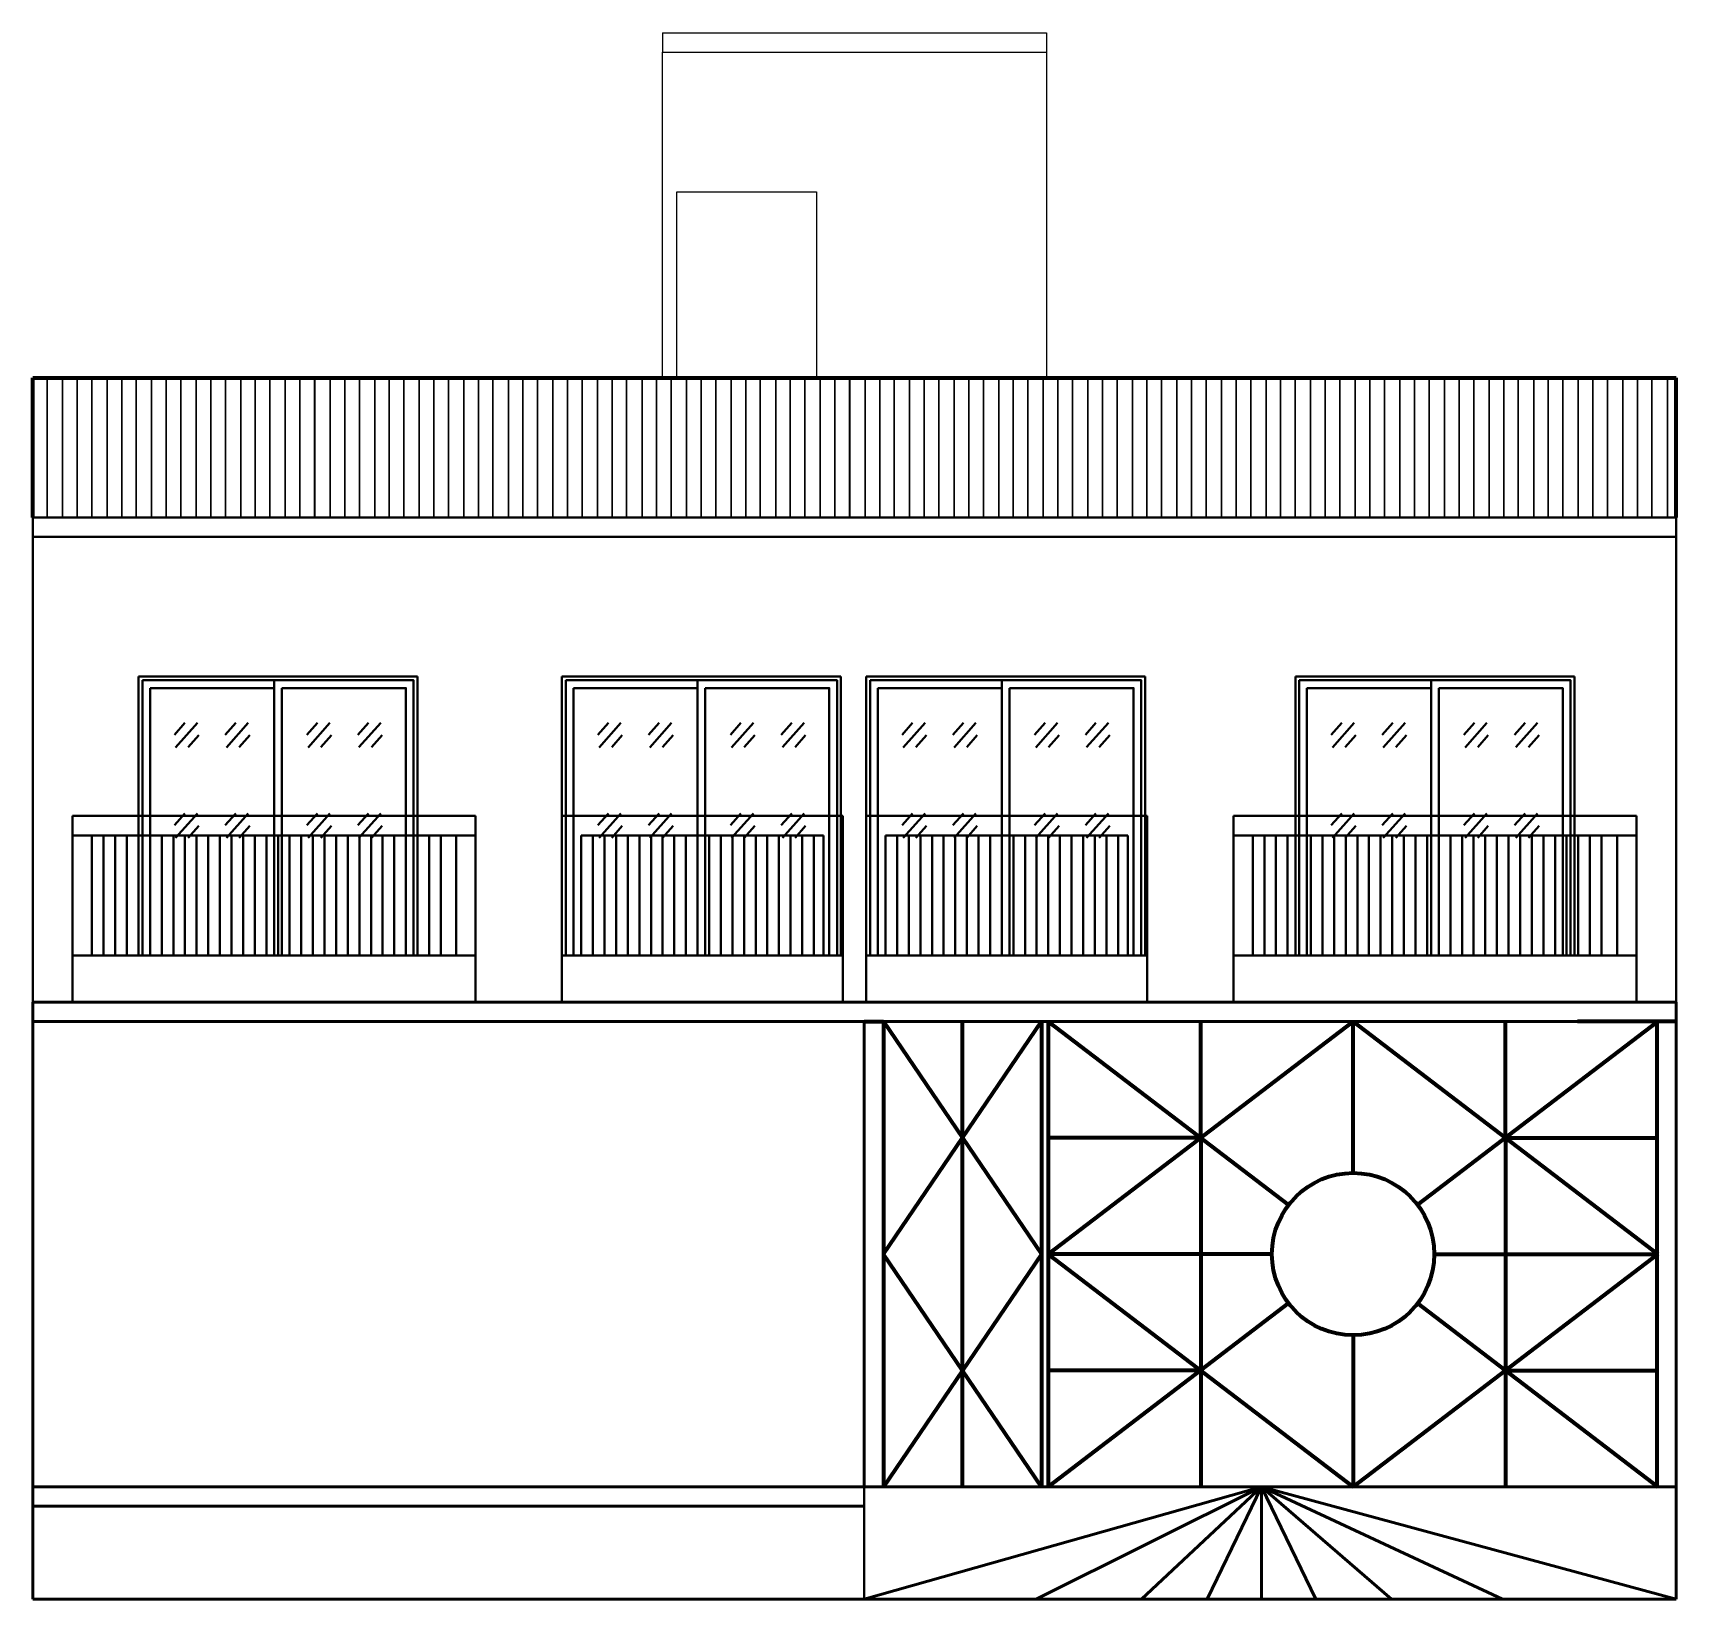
# Model space of a CAD drawing. Header units: inches. Extents: x -6918 to 21732, y -6368 to 1797.
# Drawn here: x 11921.8 to 12345.8, y 1393 to 1797 of the extents above; entities that cross this region are included whole.
import ezdxf

# ---------------------------------------------------------------- set-up
doc = ezdxf.new("R2010")
doc.units = ezdxf.units.IN
doc.header["$MEASUREMENT"] = 0
doc.layers.add('LINE', color=250, linetype='Continuous', lineweight=15)
doc.layers.add('Raling', color=1, linetype='Continuous', lineweight=15)

msp = doc.modelspace()

# ---------------------------------------------------------------- linework, layer by layer
at = {"layer": 'LINE', "linetype": 'ByBlock', "lineweight": 25}
for p, q in [((12084.35, 1796.98), (12183.35, 1796.98)), ((12084.35, 1796.98), (12084.35, 1791.98)), ((12183.35, 1796.98), (12183.35, 1791.98)), ((12084.35, 1707.98), (12084.35, 1791.98)), ((12084.35, 1791.98), (12183.35, 1791.98)), ((12183.35, 1791.98), (12183.35, 1707.98))]:
    msp.add_line(p, q, dxfattribs=at)
msp.add_lwpolyline([(12088.01, 1755.98), (12124.01, 1755.98), (12124.01, 1707.98), (12088.01, 1707.98)], close=True, dxfattribs=at)
at = {"layer": 'Raling', "color": 18, "lineweight": 70, "true_color": 0x000000}
for p, q in [((11921.85, 1671.98), (11921.85, 1707.98)), ((11921.85, 1707.98), (12345.85, 1707.98)), ((12345.85, 1671.98), (12345.85, 1707.98))]:
    msp.add_line(p, q, dxfattribs=at)
at = {"layer": 'Raling', "color": 18, "lineweight": 30, "true_color": 0x000000}
for p, q in [((11925.54, 1707.98), (11925.54, 1671.98)), ((11929.51, 1707.98), (11929.51, 1671.98)), ((11933.27, 1707.98), (11933.27, 1671.98)), ((11937.04, 1707.98), (11937.04, 1671.98)), ((11937.04, 1707.98), (11937.04, 1671.98)), ((11941, 1707.98), (11941, 1671.98)), ((11944.77, 1707.98), (11944.77, 1671.98)), ((11948.53, 1707.98), (11948.53, 1671.98)), ((11948.53, 1707.98), (11948.53, 1671.98)), ((11952.5, 1707.98), (11952.5, 1671.98)), ((11956.26, 1707.98), (11956.26, 1671.98)), ((11960.03, 1707.98), (11960.03, 1671.98)), ((11960.03, 1707.98), (11960.03, 1671.98)), ((11963.99, 1707.98), (11963.99, 1671.98)), ((11967.76, 1707.98), (11967.76, 1671.98)), ((11971.52, 1707.98), (11971.52, 1671.98)), ((11971.52, 1707.98), (11971.52, 1671.98)), ((11975.49, 1707.98), (11975.49, 1671.98)), ((11979.25, 1707.98), (11979.25, 1671.98)), ((11983.02, 1707.98), (11983.02, 1671.98)), ((11983.02, 1707.98), (11983.02, 1671.98)), ((11986.98, 1707.98), (11986.98, 1671.98)), ((11990.75, 1707.98), (11990.75, 1671.98)), ((11994.52, 1707.98), (11994.52, 1671.98)), ((11994.59, 1707.98), (11994.59, 1671.98)), ((11998.56, 1707.98), (11998.56, 1671.98)), ((12002.32, 1707.98), (12002.32, 1671.98)), ((12006.09, 1707.98), (12006.09, 1671.98)), ((12006.09, 1707.98), (12006.09, 1671.98)), ((12010.05, 1707.98), (12010.05, 1671.98)), ((12013.82, 1707.98), (12013.82, 1671.98)), ((12017.58, 1707.98), (12017.58, 1671.98)), ((12017.58, 1707.98), (12017.58, 1671.98)), ((12021.55, 1707.98), (12021.55, 1671.98)), ((12025.31, 1707.98), (12025.31, 1671.98)), ((12029.08, 1707.98), (12029.08, 1671.98)), ((12029.08, 1707.98), (12029.08, 1671.98)), ((12033.04, 1707.98), (12033.04, 1671.98)), ((12036.81, 1707.98), (12036.81, 1671.98)), ((12040.57, 1707.98), (12040.57, 1671.98)), ((12040.57, 1707.98), (12040.57, 1671.98)), ((12044.54, 1707.98), (12044.54, 1671.98)), ((12048.3, 1707.98), (12048.3, 1671.98)), ((12052.07, 1707.98), (12052.07, 1671.98)), ((12052.07, 1707.98), (12052.07, 1671.98)), ((12056.03, 1707.98), (12056.03, 1671.98)), ((12059.8, 1707.98), (12059.8, 1671.98)), ((12063.57, 1707.98), (12063.57, 1671.98)), ((12063.57, 1707.98), (12063.57, 1671.98)), ((12067.53, 1707.98), (12067.53, 1671.98)), ((12071.3, 1707.98), (12071.3, 1671.98)), ((12075.06, 1707.98), (12075.06, 1671.98)), ((12075.06, 1707.98), (12075.06, 1671.98)), ((12079.03, 1707.98), (12079.03, 1671.98)), ((12082.79, 1707.98), (12082.79, 1671.98)), ((12086.56, 1707.98), (12086.56, 1671.98)), ((12086.56, 1707.98), (12086.56, 1671.98)), ((12090.52, 1707.98), (12090.52, 1671.98)), ((12094.29, 1707.98), (12094.29, 1671.98)), ((12098.05, 1707.98), (12098.05, 1671.98)), ((12098.05, 1707.98), (12098.05, 1671.98)), ((12102.02, 1707.98), (12102.02, 1671.98)), ((12105.78, 1707.98), (12105.78, 1671.98)), ((12109.55, 1707.98), (12109.55, 1671.98)), ((12109.55, 1707.98), (12109.55, 1671.98)), ((12113.51, 1707.98), (12113.51, 1671.98)), ((12117.28, 1707.98), (12117.28, 1671.98)), ((12121.05, 1707.98), (12121.05, 1671.98)), ((12121.05, 1707.98), (12121.05, 1671.98)), ((12125.01, 1707.98), (12125.01, 1671.98)), ((12128.78, 1707.98), (12128.78, 1671.98)), ((12132.54, 1707.98), (12132.54, 1671.98)), ((12132.62, 1707.98), (12132.62, 1671.98)), ((12136.58, 1707.98), (12136.58, 1671.98)), ((12140.35, 1707.98), (12140.35, 1671.98)), ((12144.11, 1707.98), (12144.11, 1671.98)), ((12144.11, 1707.98), (12144.11, 1671.98)), ((12148.08, 1707.98), (12148.08, 1671.98)), ((12151.84, 1707.98), (12151.84, 1671.98)), ((12155.61, 1707.98), (12155.61, 1671.98)), ((12155.61, 1707.98), (12155.61, 1671.98)), ((12159.57, 1707.98), (12159.57, 1671.98)), ((12163.34, 1707.98), (12163.34, 1671.98)), ((12167.1, 1707.98), (12167.1, 1671.98)), ((12167.1, 1707.98), (12167.1, 1671.98)), ((12171.07, 1707.98), (12171.07, 1671.98)), ((12174.83, 1707.98), (12174.83, 1671.98)), ((12178.6, 1707.98), (12178.6, 1671.98)), ((12178.6, 1707.98), (12178.6, 1671.98)), ((12182.56, 1707.98), (12182.56, 1671.98)), ((12186.33, 1707.98), (12186.33, 1671.98)), ((12190.1, 1707.98), (12190.1, 1671.98)), ((12190.1, 1707.98), (12190.1, 1671.98)), ((12194.06, 1707.98), (12194.06, 1671.98)), ((12197.83, 1707.98), (12197.83, 1671.98)), ((12201.59, 1707.98), (12201.59, 1671.98)), ((12201.59, 1707.98), (12201.59, 1671.98)), ((12205.56, 1707.98), (12205.56, 1671.98)), ((12209.32, 1707.98), (12209.32, 1671.98)), ((12213.09, 1707.98), (12213.09, 1671.98)), ((12213.09, 1707.98), (12213.09, 1671.98)), ((12217.05, 1707.98), (12217.05, 1671.98)), ((12220.82, 1707.98), (12220.82, 1671.98)), ((12224.58, 1707.98), (12224.58, 1671.98)), ((12224.58, 1707.98), (12224.58, 1671.98)), ((12228.55, 1707.98), (12228.55, 1671.98)), ((12232.31, 1707.98), (12232.31, 1671.98)), ((12236.08, 1707.98), (12236.08, 1671.98)), ((12236.08, 1707.98), (12236.08, 1671.98)), ((12240.04, 1707.98), (12240.04, 1671.98)), ((12243.81, 1707.98), (12243.81, 1671.98)), ((12247.57, 1707.98), (12247.57, 1671.98)), ((12247.57, 1707.98), (12247.57, 1671.98)), ((12251.54, 1707.98), (12251.54, 1671.98)), ((12255.3, 1707.98), (12255.3, 1671.98)), ((12259.07, 1707.98), (12259.07, 1671.98)), ((12259.07, 1707.98), (12259.07, 1671.98)), ((12263.03, 1707.98), (12263.03, 1671.98)), ((12266.8, 1707.98), (12266.8, 1671.98)), ((12270.57, 1707.98), (12270.57, 1671.98)), ((12270.64, 1707.98), (12270.64, 1671.98)), ((12274.6, 1707.98), (12274.6, 1671.98)), ((12278.37, 1707.98), (12278.37, 1671.98)), ((12282.14, 1707.98), (12282.14, 1671.98)), ((12282.14, 1707.98), (12282.14, 1671.98)), ((12286.1, 1707.98), (12286.1, 1671.98)), ((12289.87, 1707.98), (12289.87, 1671.98)), ((12293.63, 1707.98), (12293.63, 1671.98)), ((12293.63, 1707.98), (12293.63, 1671.98)), ((12297.6, 1707.98), (12297.6, 1671.98)), ((12301.36, 1707.98), (12301.36, 1671.98)), ((12305.13, 1707.98), (12305.13, 1671.98)), ((12305.13, 1707.98), (12305.13, 1671.98)), ((12309.09, 1707.98), (12309.09, 1671.98)), ((12312.86, 1707.98), (12312.86, 1671.98)), ((12316.62, 1707.98), (12316.62, 1671.98)), ((12316.62, 1707.98), (12316.62, 1671.98)), ((12320.59, 1707.98), (12320.59, 1671.98)), ((12324.35, 1707.98), (12324.35, 1671.98)), ((12328.12, 1707.98), (12328.12, 1671.98)), ((12328.12, 1707.98), (12328.12, 1671.98)), ((12332.08, 1707.98), (12332.08, 1671.98)), ((12335.85, 1707.98), (12335.85, 1671.98)), ((12339.62, 1707.98), (12339.62, 1671.98)), ((12339.62, 1707.98), (12339.62, 1671.98)), ((12343.58, 1707.98), (12343.58, 1671.98))]:
    msp.add_line(p, q, dxfattribs=at)
at = {"layer": 'Raling', "color": 18, "lineweight": 40, "true_color": 0x000000}
for p, q in [((11921.85, 1671.98), (11921.85, 1666.98)), ((11921.85, 1666.98), (12345.85, 1666.98)), ((11949.1, 1558.98), (11949.1, 1630.98)), ((11949.1, 1630.98), (12021.1, 1630.98)), ((11984.1, 1629.98), (11984.1, 1627.98)), ((12021.1, 1630.98), (12021.1, 1558.98)), ((12058.35, 1558.98), (12058.35, 1630.98)), ((12058.35, 1630.98), (12130.35, 1630.98)), ((12093.35, 1629.98), (12093.35, 1627.98)), ((12130.35, 1630.98), (12130.35, 1558.98)), ((12136.85, 1558.98), (12136.85, 1630.98)), ((12136.85, 1630.98), (12208.85, 1630.98)), ((12171.85, 1629.98), (12171.85, 1627.98)), ((12208.85, 1630.98), (12208.85, 1558.98)), ((12247.6, 1558.98), (12247.6, 1630.98)), ((12247.6, 1630.98), (12319.6, 1630.98)), ((12282.6, 1629.98), (12282.6, 1627.98)), ((12319.6, 1630.98), (12319.6, 1558.98)), ((11961.1, 1619), (11958.37, 1615.94)), ((11964.31, 1619), (11958.68, 1612.69)), ((11964.69, 1615.8), (11961.95, 1612.74)), ((11974.21, 1619), (11971.48, 1615.94)), ((11977.42, 1619), (11971.79, 1612.69)), ((11977.79, 1615.8), (11975.06, 1612.74)), ((11995.3, 1619), (11992.57, 1615.94)), ((11998.51, 1619), (11992.88, 1612.69)), ((11998.89, 1615.8), (11996.16, 1612.74)), ((12008.41, 1619), (12005.68, 1615.94)), ((12011.62, 1619), (12005.99, 1612.7)), ((12011.99, 1615.8), (12009.26, 1612.74)), ((12070.35, 1619), (12067.62, 1615.94)), ((12073.56, 1619), (12067.93, 1612.69)), ((12073.94, 1615.8), (12071.2, 1612.74)), ((12083.46, 1619), (12080.73, 1615.94)), ((12086.67, 1619), (12081.04, 1612.69)), ((12087.04, 1615.8), (12084.31, 1612.74)), ((12104.55, 1619), (12101.82, 1615.94)), ((12107.76, 1619), (12102.13, 1612.69)), ((12108.14, 1615.8), (12105.41, 1612.74)), ((12117.66, 1619), (12114.93, 1615.94)), ((12120.87, 1619), (12115.24, 1612.7)), ((12121.24, 1615.8), (12118.51, 1612.74)), ((12148.85, 1619), (12146.12, 1615.94)), ((12152.06, 1619), (12146.43, 1612.69)), ((12152.44, 1615.8), (12149.7, 1612.74)), ((12161.96, 1619), (12159.23, 1615.94)), ((12165.17, 1619), (12159.54, 1612.69)), ((12165.54, 1615.8), (12162.81, 1612.74)), ((12183.05, 1619), (12180.32, 1615.94)), ((12186.26, 1619), (12180.63, 1612.69)), ((12186.64, 1615.8), (12183.91, 1612.74)), ((12196.16, 1619), (12193.43, 1615.94)), ((12199.37, 1619), (12193.74, 1612.7)), ((12199.74, 1615.8), (12197.01, 1612.74)), ((12259.6, 1619), (12256.87, 1615.94)), ((12262.81, 1619), (12257.18, 1612.69)), ((12263.19, 1615.8), (12260.45, 1612.74)), ((12272.71, 1619), (12269.98, 1615.94)), ((12275.92, 1619), (12270.29, 1612.69)), ((12276.29, 1615.8), (12273.56, 1612.74)), ((12293.8, 1619), (12291.07, 1615.94)), ((12297.01, 1619), (12291.38, 1612.69)), ((12297.39, 1615.8), (12294.66, 1612.74)), ((12306.91, 1619), (12304.18, 1615.94)), ((12310.12, 1619), (12304.49, 1612.7)), ((12310.49, 1615.8), (12307.76, 1612.74)), ((11932.1, 1546.98), (11932.1, 1594.98)), ((11932.1, 1594.98), (12036.1, 1594.98)), ((11961.1, 1595.64), (11958.37, 1592.58)), ((11964.31, 1595.63), (11958.68, 1589.33)), ((11974.21, 1595.64), (11971.48, 1592.58)), ((11977.42, 1595.63), (11971.79, 1589.33)), ((11995.3, 1595.64), (11992.57, 1592.58)), ((11998.51, 1595.63), (11992.88, 1589.33)), ((12008.41, 1595.64), (12005.68, 1592.58)), ((12011.62, 1595.63), (12005.99, 1589.33)), ((12036.1, 1594.98), (12036.1, 1546.98)), ((12058.35, 1546.98), (12058.35, 1594.98)), ((12058.35, 1594.98), (12130.85, 1594.98)), ((12070.35, 1595.64), (12067.62, 1592.58)), ((12073.56, 1595.63), (12067.93, 1589.33)), ((12083.46, 1595.64), (12080.73, 1592.58)), ((12086.67, 1595.63), (12081.04, 1589.33)), ((12104.55, 1595.64), (12101.82, 1592.58)), ((12107.76, 1595.63), (12102.13, 1589.33)), ((12117.66, 1595.64), (12114.93, 1592.58)), ((12120.87, 1595.63), (12115.24, 1589.33)), ((12130.85, 1594.98), (12130.85, 1546.98)), ((12136.85, 1546.98), (12136.85, 1594.98)), ((12136.85, 1594.98), (12209.35, 1594.98)), ((12148.85, 1595.64), (12146.12, 1592.58)), ((12152.06, 1595.63), (12146.43, 1589.33)), ((12161.96, 1595.64), (12159.23, 1592.58)), ((12165.17, 1595.63), (12159.54, 1589.33)), ((12183.05, 1595.64), (12180.32, 1592.58)), ((12186.26, 1595.63), (12180.63, 1589.33)), ((12196.16, 1595.64), (12193.43, 1592.58)), ((12199.37, 1595.63), (12193.74, 1589.33)), ((12209.35, 1594.98), (12209.35, 1546.98)), ((12231.6, 1546.98), (12231.6, 1594.98)), ((12231.6, 1594.98), (12335.6, 1594.98)), ((12231.6, 1546.98), (12231.6, 1594.98)), ((12231.6, 1594.98), (12335.6, 1594.98)), ((12259.6, 1595.64), (12256.87, 1592.58)), ((12262.81, 1595.63), (12257.18, 1589.33)), ((12272.71, 1595.64), (12269.98, 1592.58)), ((12275.92, 1595.63), (12270.29, 1589.33)), ((12293.8, 1595.64), (12291.07, 1592.58)), ((12297.01, 1595.63), (12291.38, 1589.33)), ((12306.91, 1595.64), (12304.18, 1592.58)), ((12310.12, 1595.63), (12304.49, 1589.33)), ((12335.6, 1594.98), (12335.6, 1546.98)), ((12335.6, 1594.98), (12335.6, 1546.98)), ((11964.69, 1592.44), (11961.95, 1589.38)), ((11977.79, 1592.44), (11975.06, 1589.38)), ((11998.89, 1592.44), (11996.16, 1589.38)), ((12011.99, 1592.44), (12009.26, 1589.38)), ((12073.94, 1592.44), (12071.2, 1589.38)), ((12087.04, 1592.44), (12084.31, 1589.38)), ((12108.14, 1592.44), (12105.41, 1589.38)), ((12121.24, 1592.44), (12118.51, 1589.38)), ((12152.44, 1592.44), (12149.7, 1589.38)), ((12165.54, 1592.44), (12162.81, 1589.38)), ((12186.64, 1592.44), (12183.91, 1589.38)), ((12199.74, 1592.44), (12197.01, 1589.38)), ((12263.19, 1592.44), (12260.45, 1589.38)), ((12276.29, 1592.44), (12273.56, 1589.38)), ((12297.39, 1592.44), (12294.66, 1589.38)), ((12310.49, 1592.44), (12307.76, 1589.38)), ((11932.1, 1589.98), (12036.1, 1589.98)), ((11937.1, 1558.98), (11937.1, 1589.98)), ((11940.1, 1558.98), (11940.1, 1589.98)), ((11943.1, 1558.98), (11943.1, 1589.98)), ((11946.1, 1558.98), (11946.1, 1589.98)), ((11949.1, 1558.98), (11949.1, 1589.98)), ((11952.1, 1558.98), (11952.1, 1589.98)), ((11955.1, 1558.98), (11955.1, 1589.98)), ((11958.1, 1558.98), (11958.1, 1589.98)), ((11958.1, 1558.98), (11958.1, 1589.98)), ((11961.1, 1558.98), (11961.1, 1589.98)), ((11964.1, 1558.98), (11964.1, 1589.98)), ((11967.1, 1558.98), (11967.1, 1589.98)), ((11970.1, 1558.98), (11970.1, 1589.98)), ((11973.1, 1558.98), (11973.1, 1589.98)), ((11976.1, 1558.98), (11976.1, 1589.98)), ((11976.1, 1558.98), (11976.1, 1589.98)), ((11979.1, 1558.98), (11979.1, 1589.98)), ((11982.1, 1558.98), (11982.1, 1589.98)), ((11985.1, 1558.98), (11985.1, 1589.98)), ((11988.1, 1558.98), (11988.1, 1589.98)), ((11991.1, 1558.98), (11991.1, 1589.98)), ((11994.1, 1558.98), (11994.1, 1589.98)), ((11994.1, 1558.98), (11994.1, 1589.98)), ((11997.1, 1558.98), (11997.1, 1589.98)), ((12000.1, 1558.98), (12000.1, 1589.98)), ((12003.1, 1558.98), (12003.1, 1589.98)), ((12006.1, 1558.98), (12006.1, 1589.98)), ((12009.1, 1558.98), (12009.1, 1589.98)), ((12012.1, 1558.98), (12012.1, 1589.98)), ((12012.1, 1558.98), (12012.1, 1589.98)), ((12015.1, 1558.98), (12015.1, 1589.98)), ((12018.1, 1558.98), (12018.1, 1589.98)), ((12021.1, 1558.98), (12021.1, 1589.98)), ((12024.1, 1558.98), (12024.1, 1589.98)), ((12027.1, 1558.98), (12027.1, 1589.98)), ((12031.1, 1589.98), (12031.1, 1558.98)), ((12063.35, 1558.98), (12063.35, 1589.98)), ((12063.35, 1589.98), (12125.85, 1589.98)), ((12066.35, 1558.98), (12066.35, 1589.98)), ((12069.35, 1558.98), (12069.35, 1589.98)), ((12072.35, 1558.98), (12072.35, 1589.98)), ((12075.35, 1558.98), (12075.35, 1589.98)), ((12078.35, 1558.98), (12078.35, 1589.98)), ((12081.35, 1558.98), (12081.35, 1589.98)), ((12084.35, 1558.98), (12084.35, 1589.98)), ((12087.35, 1558.98), (12087.35, 1589.98)), ((12087.35, 1558.98), (12087.35, 1589.98)), ((12090.35, 1558.98), (12090.35, 1589.98)), ((12093.35, 1558.98), (12093.35, 1589.98)), ((12096.35, 1558.98), (12096.35, 1589.98)), ((12099.35, 1558.98), (12099.35, 1589.98)), ((12102.35, 1558.98), (12102.35, 1589.98)), ((12105.35, 1558.98), (12105.35, 1589.98)), ((12108.35, 1558.98), (12108.35, 1589.98)), ((12108.35, 1558.98), (12108.35, 1589.98)), ((12111.35, 1558.98), (12111.35, 1589.98)), ((12114.35, 1558.98), (12114.35, 1589.98)), ((12117.35, 1558.98), (12117.35, 1589.98)), ((12120.35, 1558.98), (12120.35, 1589.98)), ((12123.35, 1558.98), (12123.35, 1589.98)), ((12125.85, 1589.98), (12125.85, 1558.98)), ((12141.85, 1558.98), (12141.85, 1589.98)), ((12141.85, 1589.98), (12204.35, 1589.98)), ((12144.85, 1558.98), (12144.85, 1589.98)), ((12147.85, 1558.98), (12147.85, 1589.98)), ((12150.85, 1558.98), (12150.85, 1589.98)), ((12153.85, 1558.98), (12153.85, 1589.98)), ((12156.85, 1558.98), (12156.85, 1589.98)), ((12159.85, 1558.98), (12159.85, 1589.98)), ((12162.85, 1558.98), (12162.85, 1589.98)), ((12165.85, 1558.98), (12165.85, 1589.98)), ((12165.85, 1558.98), (12165.85, 1589.98)), ((12168.85, 1558.98), (12168.85, 1589.98)), ((12171.85, 1558.98), (12171.85, 1589.98)), ((12174.85, 1558.98), (12174.85, 1589.98)), ((12177.85, 1558.98), (12177.85, 1589.98)), ((12180.85, 1558.98), (12180.85, 1589.98)), ((12183.85, 1558.98), (12183.85, 1589.98)), ((12186.85, 1558.98), (12186.85, 1589.98)), ((12186.85, 1558.98), (12186.85, 1589.98)), ((12189.85, 1558.98), (12189.85, 1589.98)), ((12192.85, 1558.98), (12192.85, 1589.98)), ((12195.85, 1558.98), (12195.85, 1589.98)), ((12198.85, 1558.98), (12198.85, 1589.98)), ((12201.85, 1558.98), (12201.85, 1589.98)), ((12204.35, 1589.98), (12204.35, 1558.98)), ((12231.6, 1589.98), (12335.6, 1589.98)), ((12236.6, 1558.98), (12236.6, 1589.98)), ((12239.6, 1558.98), (12239.6, 1589.98)), ((12242.6, 1558.98), (12242.6, 1589.98)), ((12245.6, 1558.98), (12245.6, 1589.98)), ((12248.6, 1558.98), (12248.6, 1589.98)), ((12251.6, 1558.98), (12251.6, 1589.98)), ((12254.6, 1558.98), (12254.6, 1589.98)), ((12257.6, 1558.98), (12257.6, 1589.98)), ((12257.6, 1558.98), (12257.6, 1589.98)), ((12260.6, 1558.98), (12260.6, 1589.98)), ((12263.6, 1558.98), (12263.6, 1589.98)), ((12266.6, 1558.98), (12266.6, 1589.98)), ((12269.6, 1558.98), (12269.6, 1589.98)), ((12272.6, 1558.98), (12272.6, 1589.98)), ((12275.6, 1558.98), (12275.6, 1589.98)), ((12275.6, 1558.98), (12275.6, 1589.98)), ((12278.6, 1558.98), (12278.6, 1589.98)), ((12281.6, 1558.98), (12281.6, 1589.98)), ((12284.6, 1558.98), (12284.6, 1589.98)), ((12287.6, 1558.98), (12287.6, 1589.98)), ((12290.6, 1558.98), (12290.6, 1589.98)), ((12293.6, 1558.98), (12293.6, 1589.98)), ((12293.6, 1558.98), (12293.6, 1589.98)), ((12296.6, 1558.98), (12296.6, 1589.98)), ((12299.6, 1558.98), (12299.6, 1589.98)), ((12302.6, 1558.98), (12302.6, 1589.98)), ((12305.6, 1558.98), (12305.6, 1589.98)), ((12308.6, 1558.98), (12308.6, 1589.98)), ((12311.6, 1558.98), (12311.6, 1589.98)), ((12311.6, 1558.98), (12311.6, 1589.98)), ((12314.6, 1558.98), (12314.6, 1589.98)), ((12317.6, 1558.98), (12317.6, 1589.98)), ((12320.6, 1558.98), (12320.6, 1589.98)), ((12323.6, 1558.98), (12323.6, 1589.98)), ((12326.6, 1558.98), (12326.6, 1589.98)), ((12330.6, 1589.98), (12330.6, 1558.98)), ((11932.1, 1546.98), (11932.1, 1558.98)), ((11932.1, 1558.98), (12036.1, 1558.98)), ((11949.1, 1558.98), (12021.1, 1558.98)), ((12058.35, 1546.98), (12058.35, 1558.98)), ((12058.35, 1558.98), (12130.85, 1558.98)), ((12058.35, 1558.98), (12130.35, 1558.98)), ((12136.85, 1546.98), (12136.85, 1558.98)), ((12136.85, 1558.98), (12209.35, 1558.98)), ((12136.85, 1558.98), (12208.85, 1558.98)), ((12231.6, 1546.98), (12231.6, 1558.98)), ((12231.6, 1558.98), (12335.6, 1558.98)), ((12247.6, 1558.98), (12319.6, 1558.98)), ((11932.1, 1546.98), (11980.1, 1546.98)), ((12136.35, 1421.98), (12136.35, 1392.98))]:
    msp.add_line(p, q, dxfattribs=at)
at = {"layer": 'Raling', "color": 18, "lineweight": 50, "true_color": 0x000000}
for p, q in [((11921.85, 1541.98), (11921.85, 1546.98)), ((12345.85, 1546.98), (11921.85, 1546.98)), ((12345.85, 1541.98), (12345.85, 1546.98)), ((12136.35, 1541.98), (12136.35, 1421.98)), ((11921.85, 1421.98), (11921.85, 1416.98)), ((12345.85, 1421.98), (12345.85, 1416.98)), ((12136.35, 1416.98), (11921.85, 1416.98)), ((11921.85, 1416.98), (11921.85, 1392.98)), ((12345.85, 1416.98), (12345.85, 1392.98)), ((12345.85, 1392.98), (11921.85, 1392.98))]:
    msp.add_line(p, q, dxfattribs=at)
at = {"layer": 'Raling', "color": 7, "lineweight": 70}
for p, q in [((12136.35, 1541.98), (12141.35, 1541.98)), ((12141.35, 1541.98), (12141.35, 1421.98)), ((12141.35, 1541.98), (12182.12, 1481.98)), ((12141.35, 1481.98), (12182.12, 1541.98)), ((12161.65, 1541.98), (12161.65, 1421.98)), ((12182.12, 1541.98), (12182.12, 1421.98)), ((12183.85, 1541.98), (12183.85, 1421.98)), ((12183.85, 1541.98), (12245.86, 1494.68)), ((12183.85, 1481.98), (12262.5, 1541.98)), ((12223.18, 1511.98), (12223.18, 1541.98)), ((12262.5, 1502.91), (12262.5, 1541.98)), ((12262.5, 1541.98), (12341.16, 1481.98)), ((12341.16, 1541.98), (12279.15, 1494.68)), ((12301.83, 1511.98), (12301.83, 1541.98)), ((12340.85, 1541.98), (12320.38, 1541.98)), ((12343.35, 1541.98), (12338.35, 1541.98)), ((12345.85, 1541.98), (12340.85, 1541.98)), ((12345.85, 1541.98), (12340.85, 1541.98)), ((12340.85, 1541.98), (12340.85, 1421.98)), ((12223.18, 1511.98), (12183.85, 1511.98)), ((12223.18, 1511.59), (12223.18, 1481.59)), ((12301.83, 1511.98), (12301.83, 1421.98)), ((12301.83, 1511.98), (12341.16, 1511.98)), ((12182.12, 1481.98), (12141.35, 1421.98)), ((12182.12, 1421.98), (12141.35, 1481.98)), ((12241.57, 1481.98), (12183.85, 1481.98)), ((12183.85, 1481.98), (12262.5, 1421.98)), ((12223.18, 1481.98), (12223.18, 1421.98)), ((12341.16, 1481.98), (12262.5, 1421.98)), ((12283.44, 1481.98), (12341.16, 1481.98)), ((12245.86, 1469.28), (12183.85, 1421.98)), ((12279.15, 1469.28), (12341.16, 1421.98)), ((12262.5, 1461.04), (12262.5, 1421.98)), ((12223.18, 1451.98), (12183.85, 1451.98)), ((12301.83, 1451.98), (12341.16, 1451.98))]:
    msp.add_line(p, q, dxfattribs=at)
at = {"layer": 'Raling', "color": 7, "lineweight": 50}
for p, q in [((12136.35, 1392.98), (12238.85, 1421.98)), ((12238.85, 1421.98), (12180.73, 1392.98)), ((12238.85, 1421.98), (12207.94, 1392.98)), ((12238.85, 1421.98), (12224.84, 1392.98)), ((12238.85, 1421.98), (12238.85, 1392.98)), ((12345.85, 1392.98), (12238.85, 1421.98)), ((12238.85, 1421.98), (12301.01, 1392.98)), ((12238.85, 1421.98), (12272.39, 1392.98)), ((12238.85, 1421.98), (12252.86, 1392.98))]:
    msp.add_line(p, q, dxfattribs=at)
at = {"layer": 'Raling', "color": 18, "lineweight": 40, "true_color": 0x000000}
for points in [[(11921.85, 1671.98), (12345.85, 1671.98), (12345.85, 1546.98), (11921.85, 1546.98)], [(11950.1, 1629.98), (12020.1, 1629.98), (12020.1, 1558.98), (11950.1, 1558.98)], [(12059.35, 1629.98), (12129.35, 1629.98), (12129.35, 1558.98), (12059.35, 1558.98)], [(12137.85, 1629.98), (12207.85, 1629.98), (12207.85, 1558.98), (12137.85, 1558.98)], [(12248.6, 1629.98), (12318.6, 1629.98), (12318.6, 1558.98), (12248.6, 1558.98)], [(11952.1, 1627.98), (11984.1, 1627.98), (11984.1, 1558.98), (11952.1, 1558.98)], [(11986.1, 1627.98), (12018.1, 1627.98), (12018.1, 1558.98), (11986.1, 1558.98)], [(12061.35, 1627.98), (12093.35, 1627.98), (12093.35, 1558.98), (12061.35, 1558.98)], [(12095.35, 1627.98), (12127.35, 1627.98), (12127.35, 1558.98), (12095.35, 1558.98)], [(12139.85, 1627.98), (12171.85, 1627.98), (12171.85, 1558.98), (12139.85, 1558.98)], [(12173.85, 1627.98), (12205.85, 1627.98), (12205.85, 1558.98), (12173.85, 1558.98)], [(12250.6, 1627.98), (12282.6, 1627.98), (12282.6, 1558.98), (12250.6, 1558.98)], [(12284.6, 1627.98), (12316.6, 1627.98), (12316.6, 1558.98), (12284.6, 1558.98)]]:
    msp.add_lwpolyline(points, close=True, dxfattribs=at)
at = {"layer": 'Raling', "color": 18, "lineweight": 50, "true_color": 0x000000}
msp.add_lwpolyline([(11921.85, 1541.98), (12345.85, 1541.98), (12345.85, 1421.98), (11921.85, 1421.98)], close=True, dxfattribs=at)
at = {"layer": 'Raling', "color": 7, "lineweight": 50}
msp.add_lwpolyline([(12136.35, 1541.98), (12345.85, 1541.98), (12345.85, 1421.98), (12136.35, 1421.98)], close=True, dxfattribs=at)
at = {"layer": 'Raling', "color": 7, "lineweight": 70}
msp.add_circle((12262.5, 1481.98), 20.93, dxfattribs=at)

doc.saveas('drawing.dxf')
